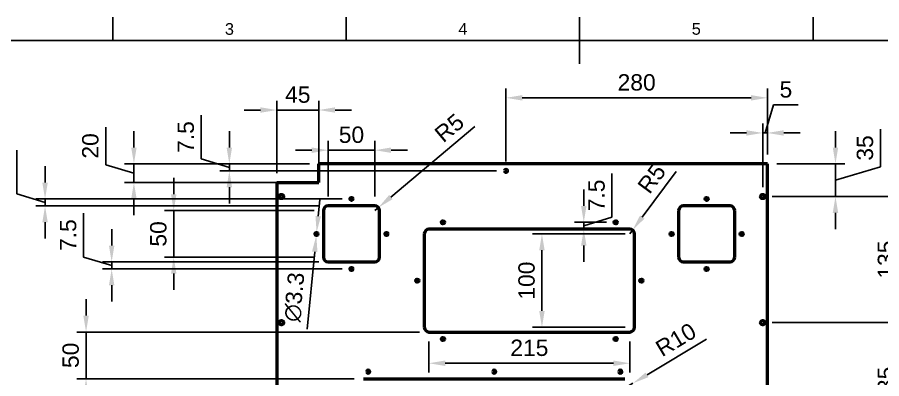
# Model space of a CAD drawing. Header units: millimetres. Extents: x 0 to 420, y 0 to 297.
# Drawn here: x 94.6 to 279.7, y 214.6 to 292 of the extents above; entities that cross this region are included whole.
import ezdxf
from ezdxf.enums import TextEntityAlignment as Align

# ---------------------------------------------------------------- set-up
doc = ezdxf.new("R2010")
doc.units = ezdxf.units.MM
doc.header["$LTSCALE"] = 0.75
for name, color, linetype, lineweight in [('Border', 7, 'Continuous', 25), ('Dimensions', 7, 'Continuous', 25), ('Visible', 7, 'Continuous', 50)]:
    doc.layers.add(name, color=color, linetype=linetype, lineweight=lineweight)
doc.styles.add('FusionTitle', font='arial.ttf')
doc.styles.get("Standard").update_dxf_attribs({"font": 'arial.ttf'})
doc.dimstyles.new('ISO-25', dxfattribs={"dimtxt": 3.5, "dimasz": 3.5, "dimexe": 2, "dimexo": 2, "dimgap": 1.5, "dimtad": 1, "dimzin": 12, "dimdsep": 46, "dimtxsty": 'Standard', "dimcen": 0, "dimclrd": 256, "dimclre": 256, "dimclrt": 256, "dimazin": 3, "dimtp": 0.1, "dimtm": 0.1, "dimtfac": 0.714, "dimtmove": 1, "dimatfit": 3, "dimfxl": 1, "dimtzin": 12, "dimarcsym": 0})

# ---------------------------------------------------------------- blocks, each defined once
blk = doc.blocks.new('ISO_A3_SHEET')
at = {"layer": 'Border'}
for p, q in [((115, 292), (115, 287)), ((165, 292), (165, 287)), ((215, 292), (215, 282)), ((265, 292), (265, 287)), ((410, 287), (20, 287))]:
    blk.add_line(p, q, dxfattribs=at)
at = {"layer": 'Border', "style": 'FusionTitle'}
for s, p in [('3', (140, 289.5)), ('4', (190, 289.5)), ('5', (240, 289.5))]:
    blk.add_text(s, height=2.5, dxfattribs=at).set_placement(p, align=Align.MIDDLE)
blk = doc.blocks.new('*D66')
at = {"layer": 'Defpoints', "color": 0, "transparency": 16777216}
for p in [(119.539725, 260.615066), (159.137704, 260.615066), (159.137704, 256.615066)]:
    blk.add_point(p, dxfattribs=at)
at = {"layer": 'Dimensions', "lineweight": -2, "transparency": 16777216}
for p, q in [((113.502719, 260.426167), (113.502719, 268.487559)), ((119.539725, 264.115066), (119.539725, 267.615066)), ((119.539725, 258.615066), (113.502719, 260.426167)), ((157.137704, 260.615066), (117.539725, 260.615066)), ((119.539725, 256.615066), (119.539725, 260.615066)), ((119.539725, 256.615066), (119.539725, 260.615066)), ((157.137704, 256.615066), (117.539725, 256.615066)), ((119.539725, 253.115066), (119.539725, 249.615066))]:
    blk.add_line(p, q, dxfattribs=at)
at = {"layer": 'Dimensions', "transparency": 16777216}
for points in [[(118.956391, 264.115066), (120.123058, 264.115066), (119.539725, 260.615066)], [(118.956391, 253.115066), (120.123058, 253.115066), (119.539725, 256.615066)]]:
    blk.add_solid(points, dxfattribs=at)
at = {"layer": 'Dimensions', "transparency": 16777216, "insert": (110.215714, 264.456863), "char_height": 3.5, "attachment_point": 5, "rotation": 90}
blk.add_mtext('20', dxfattribs=at)
blk = doc.blocks.new('*D67')
at = {"layer": 'Defpoints', "color": 0, "transparency": 16777216}
for p in [(159.137704, 272.144935), (150.137704, 256.615066), (159.137704, 256.615066)]:
    blk.add_point(p, dxfattribs=at)
at = {"layer": 'Dimensions', "lineweight": -2, "transparency": 16777216}
for p, q in [((150.137704, 258.615066), (150.137704, 274.144935)), ((159.137704, 258.615066), (159.137704, 274.144935)), ((146.637704, 272.144935), (143.137704, 272.144935)), ((150.137704, 272.144935), (159.137704, 272.144935)), ((162.637704, 272.144935), (166.137704, 272.144935))]:
    blk.add_line(p, q, dxfattribs=at)
at = {"layer": 'Dimensions', "transparency": 16777216}
for points in [[(146.637704, 272.728269), (146.637704, 271.561602), (150.137704, 272.144935)], [(162.637704, 272.728269), (162.637704, 271.561602), (159.137704, 272.144935)]]:
    blk.add_solid(points, dxfattribs=at)
at = {"layer": 'Dimensions', "transparency": 16777216, "insert": (154.637704, 275.424779), "char_height": 3.5, "attachment_point": 5}
blk.add_mtext('45', dxfattribs=at)
blk = doc.blocks.new('*D68')
at = {"layer": 'Defpoints', "color": 0, "transparency": 16777216}
for p in [(255.217704, 260.615066), (269.809297, 260.615066), (254.217704, 253.615066)]:
    blk.add_point(p, dxfattribs=at)
at = {"layer": 'Dimensions', "lineweight": -2, "transparency": 16777216}
for p, q in [((269.809297, 264.115066), (269.809297, 267.615066)), ((279.423895, 259.999445), (279.423895, 268.036962)), ((257.217704, 260.615066), (271.809297, 260.615066)), ((269.809297, 253.615066), (269.809297, 260.615066)), ((269.809297, 253.615066), (269.809297, 260.615066)), ((269.809297, 257.115066), (279.423895, 259.999445)), ((256.217704, 253.615066), (271.809297, 253.615066)), ((269.809297, 250.115066), (269.809297, 246.615066))]:
    blk.add_line(p, q, dxfattribs=at)
at = {"layer": 'Dimensions', "transparency": 16777216}
for points in [[(269.225964, 264.115066), (270.392631, 264.115066), (269.809297, 260.615066)], [(269.225964, 250.115066), (270.392631, 250.115066), (269.809297, 253.615066)]]:
    blk.add_solid(points, dxfattribs=at)
at = {"layer": 'Dimensions', "transparency": 16777216, "insert": (276.135696, 264.018203), "char_height": 3.5, "attachment_point": 5, "rotation": 90}
blk.add_mtext('35', dxfattribs=at)
blk = doc.blocks.new('*D69')
at = {"layer": 'Defpoints', "color": 0, "transparency": 16777216}
for p in [(255.217704, 267.232745), (255.217704, 260.615066), (254.217704, 253.615066)]:
    blk.add_point(p, dxfattribs=at)
at = {"layer": 'Dimensions', "lineweight": -2, "transparency": 16777216}
for p, q in [((254.717704, 267.232745), (256.526657, 273.262588)), ((256.526657, 273.262588), (261.847258, 273.262588)), ((254.217704, 255.615066), (254.217704, 269.232745)), ((255.217704, 262.615066), (255.217704, 269.232745)), ((250.717704, 267.232745), (247.217704, 267.232745)), ((254.217704, 267.232745), (255.217704, 267.232745)), ((254.217704, 267.232745), (255.217704, 267.232745)), ((258.717704, 267.232745), (262.217704, 267.232745))]:
    blk.add_line(p, q, dxfattribs=at)
at = {"layer": 'Dimensions', "transparency": 16777216}
for points in [[(250.717704, 267.816078), (250.717704, 266.649411), (254.217704, 267.232745)], [(258.717704, 267.816078), (258.717704, 266.649411), (255.217704, 267.232745)]]:
    blk.add_solid(points, dxfattribs=at)
at = {"layer": 'Dimensions', "transparency": 16777216, "insert": (259.186957, 276.542431), "char_height": 3.5, "attachment_point": 5}
blk.add_mtext('5', dxfattribs=at)
blk = doc.blocks.new('*D70')
at = {"layer": 'Defpoints', "color": 0, "transparency": 16777216}
for p in [(254.217704, 253.615066), (254.217704, 226.615066), (283.916189, 226.615066)]:
    blk.add_point(p, dxfattribs=at)
at = {"layer": 'Dimensions', "lineweight": -2, "transparency": 16777216}
for p, q in [((256.217704, 253.615066), (285.916189, 253.615066)), ((283.916189, 250.115066), (283.916189, 230.115066)), ((256.217704, 226.615066), (285.916189, 226.615066))]:
    blk.add_line(p, q, dxfattribs=at)
at = {"layer": 'Dimensions', "transparency": 16777216}
for points in [[(283.332856, 250.115066), (284.499523, 250.115066), (283.916189, 253.615066)], [(283.332856, 230.115066), (284.499523, 230.115066), (283.916189, 226.615066)]]:
    blk.add_solid(points, dxfattribs=at)
at = {"layer": 'Dimensions', "transparency": 16777216, "insert": (280.62799, 240.115066), "char_height": 3.5, "attachment_point": 5, "rotation": 90}
blk.add_mtext('135', dxfattribs=at)
blk = doc.blocks.new('*D71')
at = {"layer": 'Defpoints', "color": 0, "transparency": 16777216}
for p in [(254.217704, 226.615066), (283.916189, 226.615066), (254.217704, 199.615066)]:
    blk.add_point(p, dxfattribs=at)
at = {"layer": 'Dimensions', "lineweight": -2, "transparency": 16777216}
for p, q in [((256.217704, 226.615066), (285.916189, 226.615066)), ((283.916189, 203.115066), (283.916189, 223.115066)), ((256.217704, 199.615066), (285.916189, 199.615066))]:
    blk.add_line(p, q, dxfattribs=at)
at = {"layer": 'Dimensions', "transparency": 16777216}
for points in [[(283.332856, 223.115066), (284.499523, 223.115066), (283.916189, 226.615066)], [(283.332856, 203.115066), (284.499523, 203.115066), (283.916189, 199.615066)]]:
    blk.add_solid(points, dxfattribs=at)
at = {"layer": 'Dimensions', "transparency": 16777216, "insert": (280.62799, 213.115066), "char_height": 3.5, "attachment_point": 5, "rotation": 90}
blk.add_mtext('135', dxfattribs=at)
blk = doc.blocks.new('*D79')
at = {"layer": 'Defpoints', "color": 0, "transparency": 16777216}
for p in [(255.217704, 274.755064), (255.217704, 260.615066), (199.217704, 259.115066)]:
    blk.add_point(p, dxfattribs=at)
at = {"layer": 'Dimensions', "lineweight": -2, "transparency": 16777216}
for p, q in [((199.217704, 261.115066), (199.217704, 276.755064)), ((255.217704, 262.615066), (255.217704, 276.755064)), ((202.717704, 274.755064), (251.717704, 274.755064))]:
    blk.add_line(p, q, dxfattribs=at)
at = {"layer": 'Dimensions', "transparency": 16777216}
for points in [[(202.717704, 275.338398), (202.717704, 274.171731), (199.217704, 274.755064)], [(251.717704, 275.338398), (251.717704, 274.171731), (255.217704, 274.755064)]]:
    blk.add_solid(points, dxfattribs=at)
at = {"layer": 'Dimensions', "transparency": 16777216, "insert": (227.217704, 278.04207), "char_height": 3.5, "attachment_point": 5}
blk.add_mtext('280', dxfattribs=at)
blk = doc.blocks.new('*D80')
at = {"layer": 'Defpoints', "color": 0, "transparency": 16777216}
for p in [(139.976385, 260.615066), (159.137704, 260.615066), (199.217704, 259.115066)]:
    blk.add_point(p, dxfattribs=at)
at = {"layer": 'Dimensions', "lineweight": -2, "transparency": 16777216}
for p, q in [((133.946541, 261.674019), (133.946541, 271.043732)), ((139.976385, 264.115066), (139.976385, 267.615066)), ((139.976385, 259.865066), (133.946541, 261.674019)), ((157.137704, 260.615066), (137.976385, 260.615066)), ((139.976385, 259.115066), (139.976385, 260.615066)), ((139.976385, 259.115066), (139.976385, 260.615066)), ((197.217704, 259.115066), (137.976385, 259.115066)), ((139.976385, 255.615066), (139.976385, 252.115066))]:
    blk.add_line(p, q, dxfattribs=at)
at = {"layer": 'Dimensions', "transparency": 16777216}
for points in [[(139.393051, 264.115066), (140.559718, 264.115066), (139.976385, 260.615066)], [(139.393051, 255.615066), (140.559718, 255.615066), (139.976385, 259.115066)]]:
    blk.add_solid(points, dxfattribs=at)
at = {"layer": 'Dimensions', "transparency": 16777216, "insert": (130.666698, 266.358875), "char_height": 3.5, "attachment_point": 5, "rotation": 90}
blk.add_mtext('7.5', dxfattribs=at)
blk = doc.blocks.new('*D81')
at = {"layer": 'Defpoints', "color": 0, "transparency": 16777216}
for p in [(166.137704, 253.115066), (100.506789, 251.615066), (161.137704, 251.615066)]:
    blk.add_point(p, dxfattribs=at)
at = {"layer": 'Dimensions', "lineweight": -2, "transparency": 16777216}
for p, q in [((94.476946, 254.174019), (94.476946, 263.543732)), ((100.506789, 256.615066), (100.506789, 260.115066)), ((100.506789, 252.365066), (94.476946, 254.174019)), ((164.137704, 253.115066), (98.506789, 253.115066)), ((100.506789, 253.115066), (100.506789, 251.615066)), ((100.506789, 253.115066), (100.506789, 251.615066)), ((159.137704, 251.615066), (98.506789, 251.615066)), ((100.506789, 248.115066), (100.506789, 244.615066))]:
    blk.add_line(p, q, dxfattribs=at)
at = {"layer": 'Dimensions', "transparency": 16777216}
for points in [[(99.923455, 256.615066), (101.090122, 256.615066), (100.506789, 253.115066)], [(99.923455, 248.115066), (101.090122, 248.115066), (100.506789, 251.615066)]]:
    blk.add_solid(points, dxfattribs=at)
at = {"layer": 'Dimensions', "transparency": 16777216, "insert": (91.197102, 258.858875), "char_height": 3.5, "attachment_point": 5, "rotation": 90}
blk.add_mtext('7.5', dxfattribs=at)
blk = doc.blocks.new('*D82')
at = {"layer": 'Defpoints', "color": 0, "transparency": 16777216}
for p in [(161.137704, 263.540135), (161.137704, 251.615066), (171.137704, 251.615066)]:
    blk.add_point(p, dxfattribs=at)
at = {"layer": 'Dimensions', "lineweight": -2, "transparency": 16777216}
for p, q in [((161.137704, 253.615066), (161.137704, 265.540135)), ((171.137704, 253.615066), (171.137704, 265.540135)), ((157.637704, 263.540135), (154.137704, 263.540135)), ((171.137704, 263.540135), (161.137704, 263.540135)), ((174.637704, 263.540135), (178.137704, 263.540135))]:
    blk.add_line(p, q, dxfattribs=at)
at = {"layer": 'Dimensions', "transparency": 16777216}
for points in [[(157.637704, 264.123469), (157.637704, 262.956802), (161.137704, 263.540135)], [(174.637704, 264.123469), (174.637704, 262.956802), (171.137704, 263.540135)]]:
    blk.add_solid(points, dxfattribs=at)
at = {"layer": 'Dimensions', "transparency": 16777216, "insert": (166.137704, 266.827141), "char_height": 3.5, "attachment_point": 5}
blk.add_mtext('50', dxfattribs=at)
blk = doc.blocks.new('*D83')
at = {"layer": 'Defpoints', "color": 0, "transparency": 16777216}
for p in [(160.137704, 250.615066), (128.065656, 240.615066), (160.137704, 240.615066)]:
    blk.add_point(p, dxfattribs=at)
at = {"layer": 'Dimensions', "lineweight": -2, "transparency": 16777216}
for p, q in [((128.065656, 254.115066), (128.065656, 257.615066)), ((158.137704, 250.615066), (126.065656, 250.615066)), ((128.065656, 250.615066), (128.065656, 240.615066)), ((158.137704, 240.615066), (126.065656, 240.615066)), ((128.065656, 237.115066), (128.065656, 233.615066))]:
    blk.add_line(p, q, dxfattribs=at)
at = {"layer": 'Dimensions', "transparency": 16777216}
for points in [[(127.482322, 254.115066), (128.648989, 254.115066), (128.065656, 250.615066)], [(127.482322, 237.115066), (128.648989, 237.115066), (128.065656, 240.615066)]]:
    blk.add_solid(points, dxfattribs=at)
at = {"layer": 'Dimensions', "transparency": 16777216, "insert": (124.77865, 245.615066), "char_height": 3.5, "attachment_point": 5, "rotation": 90}
blk.add_mtext('50', dxfattribs=at)
blk = doc.blocks.new('*D84')
at = {"layer": 'Defpoints', "color": 0, "transparency": 16777216}
for p in [(158.606075, 245.286585), (158.669334, 245.943546)]:
    blk.add_point(p, dxfattribs=at)
at = {"layer": 'Dimensions', "lineweight": -2, "transparency": 16777216}
for p, q in [((159.004794, 249.427433), (159.340254, 252.91132)), ((158.669334, 245.943546), (158.606075, 245.286585)), ((156.671899, 225.199408), (158.270615, 241.802698))]:
    blk.add_line(p, q, dxfattribs=at)
at = {"layer": 'Dimensions', "transparency": 16777216}
for points in [[(158.424146, 249.483343), (159.585442, 249.371523), (158.669334, 245.943546)], [(157.689967, 241.858608), (158.851263, 241.746788), (158.606075, 245.286585)]]:
    blk.add_solid(points, dxfattribs=at)
at = {"layer": 'Dimensions', "transparency": 16777216, "insert": (153.93422, 232.083537), "char_height": 3.5, "attachment_point": 5, "rotation": 84.4999848}
blk.add_mtext('∅3.3', dxfattribs=at)
blk = doc.blocks.new('*D85')
at = {"layer": 'Defpoints', "color": 0, "transparency": 16777216}
for p in [(109.281912, 224.615066), (182.737704, 224.615066), (168.717704, 214.615066)]:
    blk.add_point(p, dxfattribs=at)
at = {"layer": 'Dimensions', "lineweight": -2, "transparency": 16777216}
for p, q in [((109.281912, 228.115066), (109.281912, 231.615066)), ((180.737704, 224.615066), (107.281912, 224.615066)), ((109.281912, 214.615066), (109.281912, 224.615066)), ((166.717704, 214.615066), (107.281912, 214.615066)), ((109.281912, 211.115066), (109.281912, 207.615066))]:
    blk.add_line(p, q, dxfattribs=at)
at = {"layer": 'Dimensions', "transparency": 16777216}
for points in [[(108.698579, 228.115066), (109.865246, 228.115066), (109.281912, 224.615066)], [(108.698579, 211.115066), (109.865246, 211.115066), (109.281912, 214.615066)]]:
    blk.add_solid(points, dxfattribs=at)
at = {"layer": 'Dimensions', "transparency": 16777216, "insert": (105.994907, 219.615066), "char_height": 3.5, "attachment_point": 5, "rotation": 90}
blk.add_mtext('50', dxfattribs=at)
blk = doc.blocks.new('*D86')
at = {"layer": 'Defpoints', "color": 0, "transparency": 16777216}
for p in [(171.137704, 250.615066), (171.903319, 251.258365)]:
    blk.add_point(p, dxfattribs=at)
at = {"layer": 'Dimensions', "lineweight": -2, "transparency": 16777216}
for p, q in [((192.529921, 268.589655), (174.58297, 253.509914)), ((171.137704, 250.615066), (171.903319, 251.258365))]:
    blk.add_line(p, q, dxfattribs=at)
at = {"layer": 'Dimensions', "transparency": 16777216}
blk.add_solid([(174.207711, 253.956523), (174.958228, 253.063306), (171.903319, 251.258365)], dxfattribs=at)
at = {"layer": 'Dimensions', "transparency": 16777216, "insert": (187.100987, 268.311985), "char_height": 3.5, "attachment_point": 5, "rotation": 40.03834219}
blk.add_mtext('R5', dxfattribs=at)
blk = doc.blocks.new('*D87')
at = {"layer": 'Defpoints', "color": 0, "transparency": 16777216}
for p in [(226.333645, 246.418094), (225.737704, 245.615066)]:
    blk.add_point(p, dxfattribs=at)
at = {"layer": 'Dimensions', "lineweight": -2, "transparency": 16777216}
for p, q in [((235.672147, 259.001705), (228.419437, 249.228694)), ((225.737704, 245.615066), (226.333645, 246.418094))]:
    blk.add_line(p, q, dxfattribs=at)
at = {"layer": 'Dimensions', "transparency": 16777216}
blk.add_solid([(227.951004, 249.576326), (228.88787, 248.881062), (226.333645, 246.418094)], dxfattribs=at)
at = {"layer": 'Dimensions', "transparency": 16777216, "insert": (230.454881, 257.475091), "char_height": 3.5, "attachment_point": 5, "rotation": 53.42028362}
blk.add_mtext('R5', dxfattribs=at)
blk = doc.blocks.new('*D88')
at = {"layer": 'Defpoints', "color": 0, "transparency": 16777216}
for p in [(222.737704, 248.115066), (215.898847, 246.615066), (215.898847, 246.615066)]:
    blk.add_point(p, dxfattribs=at)
at = {"layer": 'Dimensions', "lineweight": -2, "transparency": 16777216}
for p, q in [((221.92869, 249.174019), (221.92869, 258.543732)), ((215.898847, 251.615066), (215.898847, 255.115066)), ((220.737704, 248.115066), (213.898847, 248.115066)), ((215.898847, 247.365066), (221.92869, 249.174019)), ((215.898847, 248.115066), (215.898847, 246.615066)), ((215.898847, 248.115066), (215.898847, 246.615066)), ((215.898847, 243.115066), (215.898847, 239.615066))]:
    blk.add_line(p, q, dxfattribs=at)
at = {"layer": 'Dimensions', "transparency": 16777216}
for points in [[(215.315513, 251.615066), (216.48218, 251.615066), (215.898847, 248.115066)], [(215.315513, 243.115066), (216.48218, 243.115066), (215.898847, 246.615066)]]:
    blk.add_solid(points, dxfattribs=at)
at = {"layer": 'Dimensions', "transparency": 16777216, "insert": (218.648847, 253.858875), "char_height": 3.5, "attachment_point": 5, "rotation": 90}
blk.add_mtext('7.5', dxfattribs=at)
blk = doc.blocks.new('*D89')
at = {"layer": 'Defpoints', "color": 0, "transparency": 16777216}
for p in [(114.774577, 239.615066), (161.137704, 239.615066), (166.137704, 238.115066)]:
    blk.add_point(p, dxfattribs=at)
at = {"layer": 'Dimensions', "lineweight": -2, "transparency": 16777216}
for p, q in [((108.744734, 240.674019), (108.744734, 250.043732)), ((114.774577, 243.115066), (114.774577, 246.615066)), ((114.774577, 238.865066), (108.744734, 240.674019)), ((159.137704, 239.615066), (112.774577, 239.615066)), ((114.774577, 238.115066), (114.774577, 239.615066)), ((114.774577, 238.115066), (114.774577, 239.615066)), ((164.137704, 238.115066), (112.774577, 238.115066)), ((114.774577, 234.615066), (114.774577, 231.115066))]:
    blk.add_line(p, q, dxfattribs=at)
at = {"layer": 'Dimensions', "transparency": 16777216}
for points in [[(114.191243, 243.115066), (115.35791, 243.115066), (114.774577, 239.615066)], [(114.191243, 234.615066), (115.35791, 234.615066), (114.774577, 238.115066)]]:
    blk.add_solid(points, dxfattribs=at)
at = {"layer": 'Dimensions', "transparency": 16777216, "insert": (105.46489, 245.358875), "char_height": 3.5, "attachment_point": 5, "rotation": 90}
blk.add_mtext('7.5', dxfattribs=at)
blk = doc.blocks.new('*D91')
at = {"layer": 'Defpoints', "color": 0, "transparency": 16777216}
for p in [(182.737704, 224.615066), (225.737704, 224.615066), (225.737704, 217.924075)]:
    blk.add_point(p, dxfattribs=at)
at = {"layer": 'Dimensions', "lineweight": -2, "transparency": 16777216}
for p, q in [((182.737704, 222.615066), (182.737704, 215.924075)), ((225.737704, 222.615066), (225.737704, 215.924075)), ((186.237704, 217.924075), (222.237704, 217.924075))]:
    blk.add_line(p, q, dxfattribs=at)
at = {"layer": 'Dimensions', "transparency": 16777216}
for points in [[(186.237704, 218.507408), (186.237704, 217.340741), (182.737704, 217.924075)], [(222.237704, 218.507408), (222.237704, 217.340741), (225.737704, 217.924075)]]:
    blk.add_solid(points, dxfattribs=at)
at = {"layer": 'Dimensions', "transparency": 16777216, "insert": (204.237704, 221.21108), "char_height": 3.5, "attachment_point": 5}
blk.add_mtext('215', dxfattribs=at)
blk = doc.blocks.new('*D92')
at = {"layer": 'Defpoints', "color": 0, "transparency": 16777216}
for p in [(206.938715, 245.615066), (226.737704, 245.615066), (226.737704, 225.615066)]:
    blk.add_point(p, dxfattribs=at)
at = {"layer": 'Dimensions', "lineweight": -2, "transparency": 16777216}
for p, q in [((224.737704, 245.615066), (204.938715, 245.615066)), ((206.938715, 229.115066), (206.938715, 242.115066)), ((224.737704, 225.615066), (204.938715, 225.615066))]:
    blk.add_line(p, q, dxfattribs=at)
at = {"layer": 'Dimensions', "transparency": 16777216}
for points in [[(206.355381, 242.115066), (207.522048, 242.115066), (206.938715, 245.615066)], [(206.355381, 229.115066), (207.522048, 229.115066), (206.938715, 225.615066)]]:
    blk.add_solid(points, dxfattribs=at)
at = {"layer": 'Dimensions', "transparency": 16777216, "insert": (203.651709, 235.615066), "char_height": 3.5, "attachment_point": 5, "rotation": 90}
blk.add_mtext('100', dxfattribs=at)
blk = doc.blocks.new('*D93')
at = {"layer": 'Defpoints', "color": 0, "transparency": 16777216}
for p in [(226.43432, 213.641337), (224.717704, 212.615066)]:
    blk.add_point(p, dxfattribs=at)
at = {"layer": 'Dimensions', "lineweight": -2, "transparency": 16777216}
for p, q in [((242.185376, 223.058039), (229.438396, 215.437311)), ((224.717704, 212.615066), (226.43432, 213.641337))]:
    blk.add_line(p, q, dxfattribs=at)
at = {"layer": 'Dimensions', "transparency": 16777216}
blk.add_solid([(229.139067, 215.937991), (229.737725, 214.936632), (226.43432, 213.641337)], dxfattribs=at)
at = {"layer": 'Dimensions', "transparency": 16777216, "insert": (235.627245, 222.966924), "char_height": 3.5, "attachment_point": 5, "rotation": 30.87292366}
blk.add_mtext('R10', dxfattribs=at)

msp = doc.modelspace()

# ---------------------------------------------------------------- linework, layer by layer
at = {"layer": 'Visible', "extrusion": (0, 2.967e-13, -1)}
for p, q in [((159.137704, 256.615066, 1), (159.137704, 260.615066, 1)), ((255.217704, 260.615066, 1), (159.137704, 260.615066, 1)), ((255.217704, 124.615066, 1), (255.217704, 260.615066, 1)), ((150.137704, 256.615066, 1), (159.137704, 256.615066, 1)), ((150.137704, 256.615066, 1), (150.137704, 124.615066, 1)), ((160.137704, 250.615066, 1), (160.137704, 240.615066, 1)), ((171.137704, 251.615066, 1), (161.137704, 251.615066, 1)), ((172.137704, 240.615066, 1), (172.137704, 250.615066, 1)), ((236.217704, 250.615066, 1), (236.217704, 240.615066, 1)), ((247.217704, 251.615066, 1), (237.217704, 251.615066, 1)), ((248.217704, 240.615066, 1), (248.217704, 250.615066, 1)), ((225.737704, 246.615066, 1), (182.737704, 246.615066, 1)), ((181.737704, 245.615066, 1), (181.737704, 225.615066, 1)), ((226.737704, 225.615066, 1), (226.737704, 245.615066, 1)), ((161.137704, 239.615066, 1), (171.137704, 239.615066, 1)), ((237.217704, 239.615066, 1), (247.217704, 239.615066, 1)), ((182.737704, 224.615066, 1), (225.737704, 224.615066, 1)), ((168.717704, 214.615066, 1), (224.717704, 214.615066, 1))]:
    msp.add_line(p, q, dxfattribs=at)
for centre in [(-199.217704, 259.115066, -1), (-169.717704, 216.115066, -1), (-196.717704, 216.115066, -1), (-223.717704, 216.115066, -1)]:
    msp.add_circle(centre, 0.33, dxfattribs=at)
at = {"layer": 'Visible'}
for centre, radius in [((151.137704, 253.615066, 1), 0.45), ((254.217704, 253.615066, 1), 0.45), ((166.137704, 253.115066, 1), 0.33), ((242.217704, 253.115066, 1), 0.33), ((185.737704, 248.115066, 1), 0.33), ((222.737704, 248.115066, 1), 0.33), ((158.637704, 245.615066, 1), 0.33), ((173.637704, 245.615066, 1), 0.33), ((234.717704, 245.615066, 1), 0.33), ((249.717704, 245.615066, 1), 0.33), ((166.137704, 238.115066, 1), 0.33), ((242.217704, 238.115066, 1), 0.33), ((180.237704, 235.615066, 1), 0.33), ((228.237704, 235.615066, 1), 0.33), ((151.137704, 226.615066, 1), 0.45), ((254.217704, 226.615066, 1), 0.45), ((185.737704, 223.115066, 1), 0.33), ((222.737704, 223.115066, 1), 0.33)]:
    msp.add_circle(centre, radius, dxfattribs=at)
for centre, start, end in [((161.137704, 250.615066, 1), 90, 180), ((171.137704, 250.615066, 1), 0, 90), ((237.217704, 250.615066, 1), 90, 180), ((247.217704, 250.615066, 1), 0, 90), ((182.737704, 245.615066, 1), 90, 180), ((225.737704, 245.615066, 1), 0, 90), ((161.137704, 240.615066, 1), 180, 270), ((171.137704, 240.615066, 1), 270, 0), ((237.217704, 240.615066, 1), 180, 270), ((247.217704, 240.615066, 1), 270, 0), ((182.737704, 225.615066, 1), 180, 270), ((225.737704, 225.615066, 1), 270, 0)]:
    msp.add_arc(centre, 1, start, end, dxfattribs=at)

# ---------------------------------------------------------------- block references
at = {"layer": 'Border'}
msp.add_blockref('ISO_A3_SHEET', (0, 0), dxfattribs=at)

# ---------------------------------------------------------------- dimensions: what is measured, and where the dimension line sits
at = {"layer": 'Dimensions'}
for base, p1, p2, angle, picture, middle in [((255.217704, 274.755064), (199.217704, 259.115066), (255.217704, 260.615066), 180, '*D79', (227.217704, 278.04207)), ((255.217704, 267.232745), (254.217704, 253.615066), (255.217704, 260.615066), 180, '*D69', (258.026657, 276.542431)), ((139.976385, 260.615066), (199.217704, 259.115066), (159.137704, 260.615066), 270, '*D80', (130.666698, 263.174019)), ((269.809297, 260.615066), (254.217704, 253.615066), (255.217704, 260.615066), 270, '*D68', (276.135696, 261.499445)), ((100.506789, 251.615066), (166.137704, 253.115066), (161.137704, 251.615066), 270, '*D81', (91.197102, 255.674019)), ((215.898847, 246.615066), (222.737704, 248.115066), (215.898847, 246.615066), 270, '*D88', (218.648847, 250.674019)), ((114.774577, 239.615066), (166.137704, 238.115066), (161.137704, 239.615066), 90, '*D89', (105.46489, 242.174019)), ((109.281912, 224.615066), (168.717704, 214.615066), (182.737704, 224.615066), 90, '*D85', (105.994907, 219.615066))]:
    dim = msp.add_linear_dim(base=base, p1=p1, p2=p2, angle=angle, dimstyle='ISO-25', override={"dimlfac": 5, "dimclrd": 256, "dimclre": 256}, dxfattribs=at)
    dim.commit()
    dim.dimension.update_dxf_attribs({"geometry": picture, "text_midpoint": middle})
for p1, p2, distance, picture, middle in [((150.137704, 256.615066), (159.137704, 256.615066), 15.529869, '*D67', (154.637704, 275.424779)), ((159.137704, 256.615066), (159.137704, 260.615066), 39.597979, '*D66', (110.215714, 261.926167)), ((171.137704, 251.615066), (161.137704, 251.615066), -11.925069, '*D82', (166.137704, 266.827141)), ((160.137704, 250.615066), (160.137704, 240.615066), -32.072048, '*D83', (124.77865, 245.615066)), ((254.217704, 253.615066), (254.217704, 226.615066), 29.698485, '*D70', (280.62799, 240.115066)), ((226.737704, 225.615066), (226.737704, 245.615066), 19.798989, '*D92', (203.651709, 235.615066)), ((254.217704, 199.615066), (254.217704, 226.615066), -29.698485, '*D71', (280.62799, 213.115066)), ((182.737704, 224.615066), (225.737704, 224.615066), -6.690991, '*D91', (204.237704, 221.21108))]:
    dim = msp.add_aligned_dim(p1=p1, p2=p2, distance=distance, dimstyle='ISO-25', override={"dimlfac": 5, "dimclrd": 256, "dimclre": 256}, dxfattribs=at)
    dim.commit()
    dim.dimension.update_dxf_attribs({"geometry": picture, "text_midpoint": middle})
dim = msp.add_radius_dim(center=(171.137704, 250.615066), mpoint=(171.903319, 251.258365), dimstyle='ISO-25', override={"dimlfac": 5, "dimse1": 1, "dimclrd": 256, "dimclre": 256}, dxfattribs=at)
dim.commit()
dim.dimension.update_dxf_attribs({"geometry": '*D86', "text_midpoint": (189.210909, 265.80089), "dimtype": 164})
for center, mpoint, picture, middle in [((225.737704, 245.615066), (226.333645, 246.418094), '*D87', (230.454881, 257.475091)), ((224.717704, 212.615066), (226.43432, 213.641337), '*D93', (235.627245, 222.966924))]:
    dim = msp.add_radius_dim(center=center, mpoint=mpoint, dimstyle='ISO-25', override={"dimlfac": 5, "dimse1": 1, "dimclrd": 256, "dimclre": 256}, dxfattribs=at)
    dim.commit()
    dim.dimension.update_dxf_attribs({"geometry": picture, "text_midpoint": middle})
dim = msp.add_diameter_dim_2p(p1=(158.669334, 245.943546), p2=(158.606075, 245.286585), dimstyle='ISO-25', override={"dimlfac": 5, "dimclrd": 256, "dimclre": 256}, dxfattribs=at)
dim.commit()
dim.dimension.update_dxf_attribs({"geometry": '*D84', "text_midpoint": (153.93422, 232.083537)})

doc.saveas('drawing.dxf')
